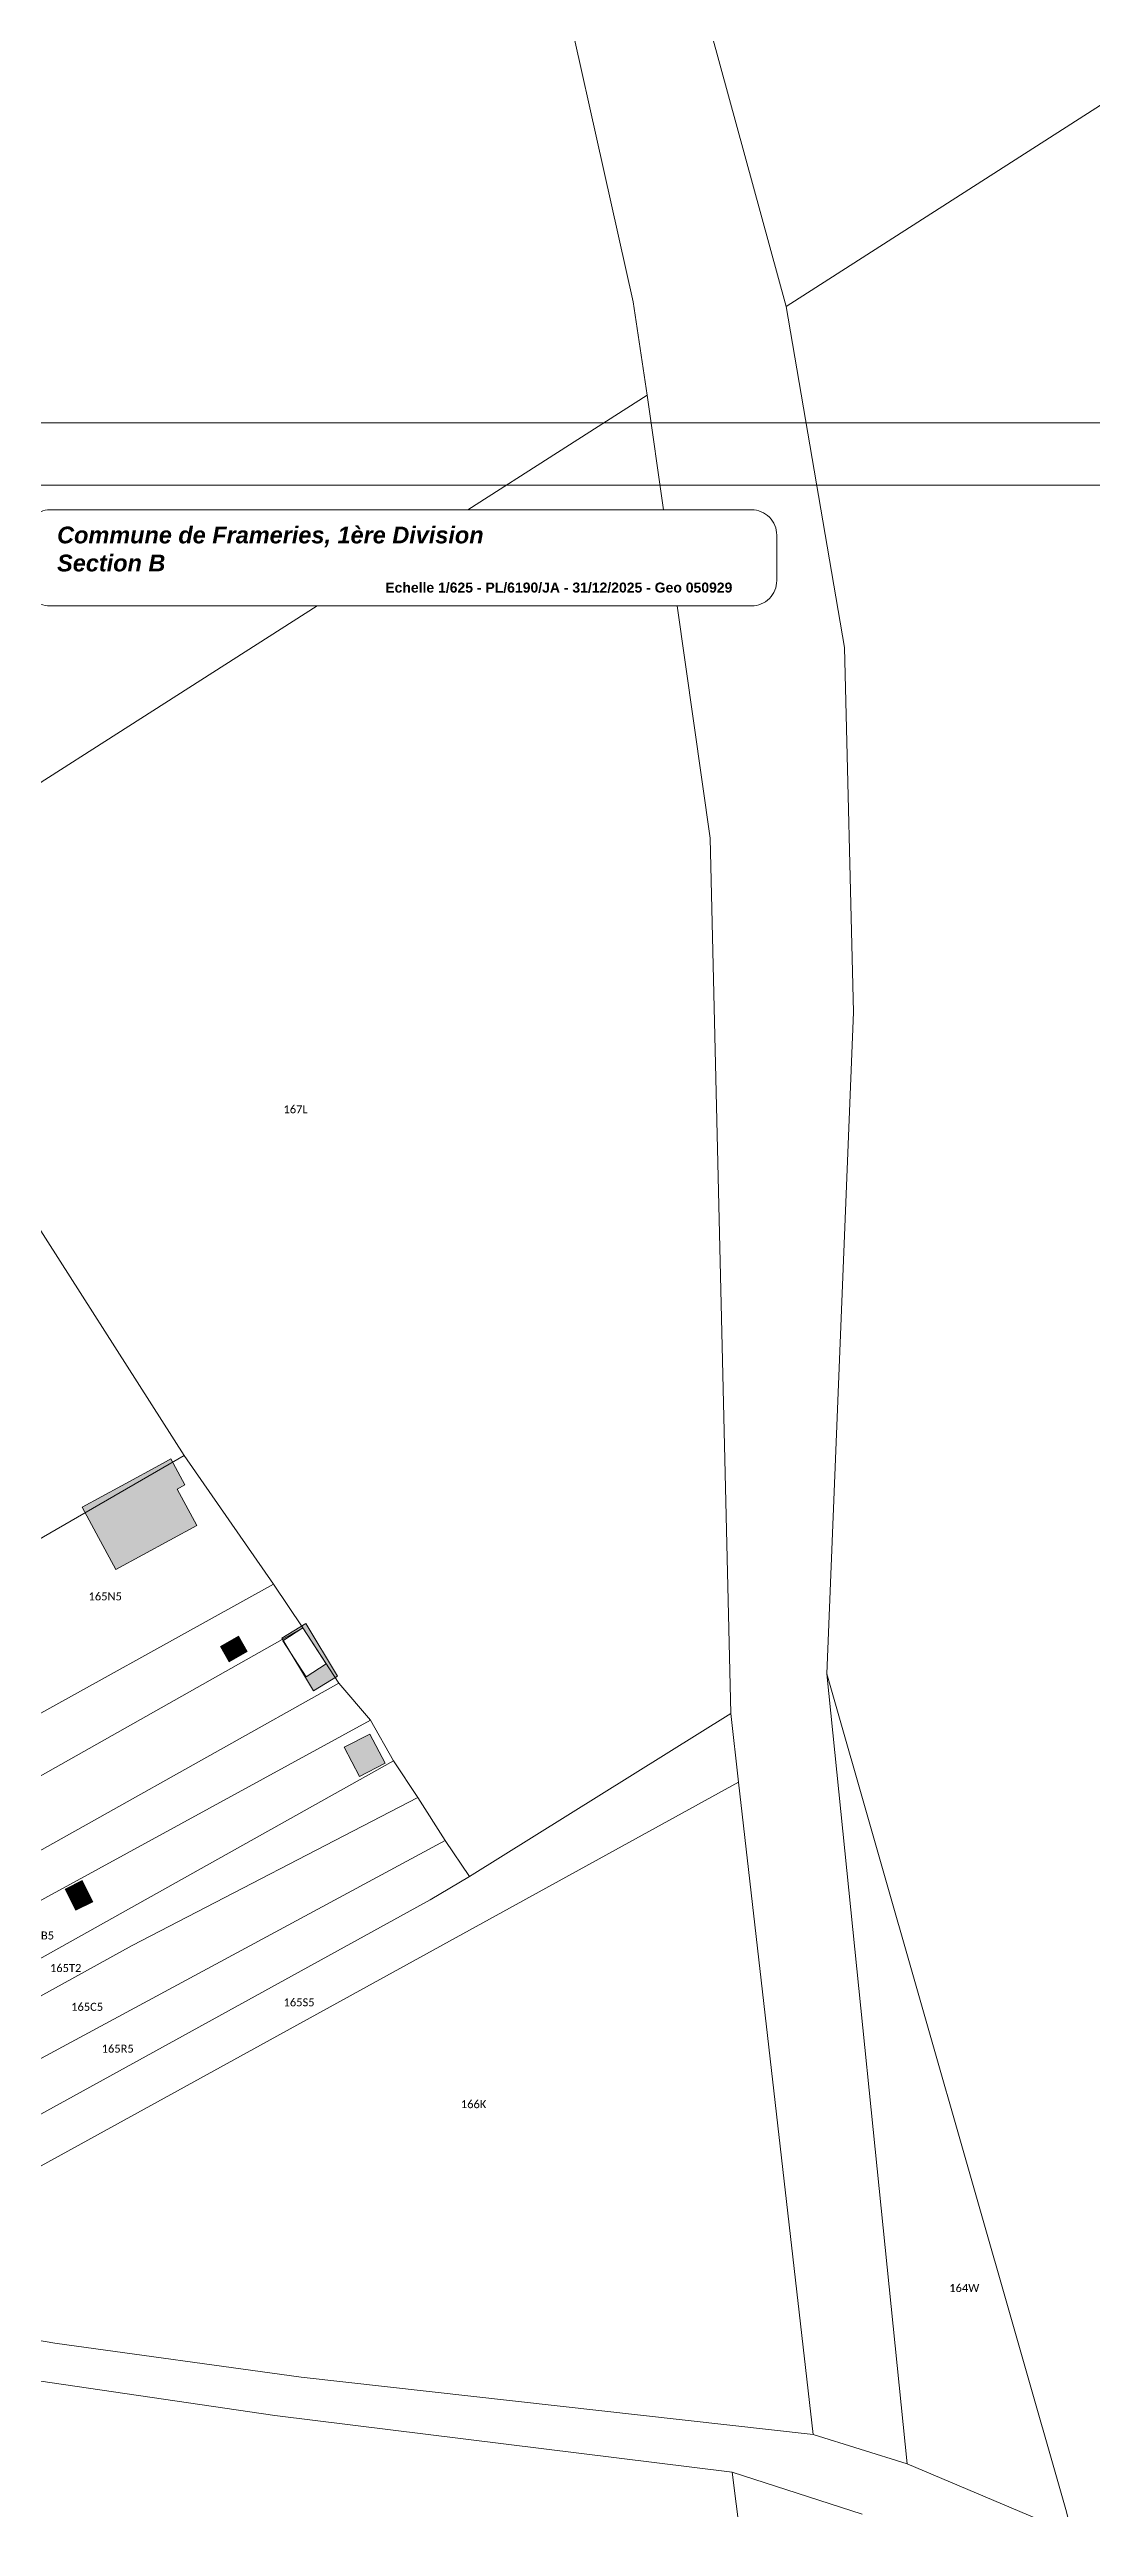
# Model space of a CAD drawing. Header units: metres. Extents: x 113120 to 240396, y 120329 to 242116.
# Drawn here: x 119993.4 to 120097.7, y 121251.4 to 121497.3 of the extents above; entities that cross this region are included whole.
import ezdxf

# ---------------------------------------------------------------- set-up
doc = ezdxf.new("R2010")
doc.units = ezdxf.units.M
doc.header["$LTSCALE"] = 3
doc.layers.get('0').update_dxf_attribs({"lineweight": 0})
for name, color, linetype, lineweight in [('Bpn_CaPa', 78, 'Continuous', 0), ('Bpn_ReBu', 4, 'Continuous', 0), ('Bpt_CaNu', 7, 'Continuous', 0), ('Hachure bâtiment', 11, 'Continuous', 0), ('Légende', 255, 'Continuous', 0)]:
    doc.layers.add(name, color=color, linetype=linetype, lineweight=lineweight)
doc.styles.add('Legend', font='')
doc.styles.add('TIMES', font='times.ttf', dxfattribs={"height": 0.4})
doc.styles.get('Legend').set_extended_font_data('Calibri')

# ---------------------------------------------------------------- blocks, each defined once
blk = doc.blocks.new('Titre plan')
at = {"layer": 'Légende', "color": 250}
blk.add_lwpolyline([(310.648, 90.174), (306.218, 90.174), (306.218, 90.174), (306.218, 90.174), (306.218, 90.174), (306.218, 90.174, -0.414214), (305.797, 90.595), (305.797, 91.355), (305.797, 91.355, -0.414214), (306.218, 91.775), (317.91, 91.775, -0.414214), (318.33, 91.355), (318.33, 90.595, -0.414214), (317.91, 90.174), (310.648, 90.174)], format="xyb", dxfattribs=at)
at = {"layer": 'Légende', "color": 7, "ltscale": 0.1, "insert": (306.336, 91.496), "char_height": 0.28, "width": 23.22095, "attachment_point": 1, "style": 'TIMES'}
blk.add_mtext('{\\fArial|b1|i1|c0|p34;Commune de Frameries, 1ère Division\\PSection B}', dxfattribs=at)

msp = doc.modelspace()

# ---------------------------------------------------------------- hatches: boundary and pattern name
at = {"layer": 'Hachure bâtiment'}
h = msp.add_hatch(color=256, dxfattribs=at)
h.dxf.hatch_style = 1
h.paths.add_polyline_path([(120006.18, 121353.34), (120008.14, 121349.7), (120000.05, 121345.32), (119998.09, 121348.95), (119996.68, 121351.56), (120000.61, 121353.69), (120004.78, 121355.95), (120005.56, 121356.37), (120006.97, 121353.77)])
h = msp.add_hatch(color=256, dxfattribs=at)
h.dxf.hatch_style = 1
h.paths.add_polyline_path([(120021.1, 121335.9), (120019.09, 121334.6), (120016.77, 121338.17), (120018.77, 121339.47)], flags=16)
h.paths.add_polyline_path([(120019.83, 121333.19), (120016.64, 121338.46), (120019.05, 121339.92), (120022.23, 121334.65)])
h = msp.add_hatch(color=256, dxfattribs=at)
h.dxf.hatch_style = 1
h.paths.add_polyline_path([(120013.2, 121337.12), (120011.4, 121336.07), (120010.52, 121337.62), (120012.32, 121338.65)])
h = msp.add_hatch(color=256, dxfattribs=at)
h.dxf.hatch_style = 1
h.paths.add_polyline_path([(120027, 121325.95), (120024.42, 121324.62), (120022.9, 121327.55), (120025.47, 121328.87)])
h = msp.add_hatch(color=256, dxfattribs=at)
h.dxf.hatch_style = 1
h.paths.add_polyline_path([(119997.77, 121312.1), (119996.04, 121311.25), (119995, 121313.37), (119996.7, 121314.22)])

# ---------------------------------------------------------------- linework, layer by layer
at = {"flags": 128}
for points in [[(119983.27, 120717.46), (120508.27, 120717.46), (120508.27, 121459.96), (119983.27, 121459.96)], [(119989.52, 120723.71), (120502.02, 120723.71), (120502.02, 121453.71), (119989.52, 121453.71)]]:
    msp.add_lwpolyline(points, close=True, dxfattribs=at)
at = {"layer": 'Bpn_CaPa'}
for points in [[(120067.1, 121471.58), (120043.93, 121556.21), (120063.2, 121567.46), (120111.69, 121500.12), (120067.1, 121471.58)], [(119959.69, 121364.96), (119989.79, 121383.49), (120006.88, 121356.72), (119977.84, 121339.94), (119975.62, 121342.99), (119973.39, 121346.08), (119971.1, 121349.23), (119968.77, 121352.44), (119966.42, 121355.68), (119964.15, 121358.81), (119961.86, 121361.97), (119959.69, 121364.96)], [(119986.7, 121327.72), (119984.09, 121331.32), (119982.09, 121334.08), (119979.94, 121337.04), (119977.84, 121339.94), (120006.88, 121356.72), (120015.81, 121343.84), (119986.7, 121327.72)], [(120018.77, 121339.47), (119963.34, 121308.22), (119958.57, 121305.54), (119956.07, 121304.12), (119946.72, 121298.85), (119943.72, 121302.63), (119955.72, 121309.64), (119960.03, 121312.15), (119986.7, 121327.72), (120015.81, 121343.84), (120018.77, 121339.47)], [(120018.77, 121339.47), (120022.37, 121333.97), (119972.86, 121306.22), (119965.41, 121302.04), (119959.84, 121298.92), (119950.73, 121293.81), (119946.72, 121298.85), (119956.07, 121304.12), (119958.57, 121305.54), (119963.34, 121308.22), (120018.77, 121339.47)], [(120025.51, 121330.27), (119987.54, 121309.53), (119975.62, 121302.61), (119962.67, 121295.1), (119953.79, 121289.95), (119950.73, 121293.81), (119959.84, 121298.92), (119965.41, 121302.04), (119972.86, 121306.22), (120022.37, 121333.97), (120025.51, 121330.27)], [(120095.66, 121248.95), (120079.18, 121255.91), (120071.15, 121334.89), (120095.11, 121251.1), (120095.66, 121248.95)], [(119956.64, 121286.37), (119953.79, 121289.95), (119962.67, 121295.1), (119975.62, 121302.61), (119987.54, 121309.53), (120025.51, 121330.27), (120027.81, 121326.18), (119971.74, 121294.82), (119968.12, 121292.79), (119965.61, 121291.39), (119956.64, 121286.37)], [(120035.42, 121314.64), (120061.56, 121330.91), (120062.33, 121324.05), (119968.33, 121272.37), (119965.05, 121275.78), (119979.93, 121283.95), (120031.5, 121312.3), (120035.42, 121314.64)], [(120030.27, 121322.51), (120001.69, 121307.73), (119978.73, 121295.08), (119975.22, 121293.15), (119967.56, 121288.93), (119958.55, 121283.96), (119956.64, 121286.37), (119965.61, 121291.39), (119968.12, 121292.79), (119971.74, 121294.82), (120027.81, 121326.18), (120030.27, 121322.51)], [(120030.27, 121322.51), (120032.99, 121318.23), (119978.99, 121289.13), (119976.17, 121287.61), (119972.81, 121285.79), (119961.81, 121279.87), (119958.55, 121283.96), (119967.56, 121288.93), (119975.22, 121293.15), (119978.73, 121295.08), (120001.69, 121307.73), (120030.27, 121322.51)], [(120069.8, 121258.86), (120018.6, 121264.56), (119993.97, 121267.99), (119968.33, 121272.37), (120062.33, 121324.05), (120069.8, 121258.86)], [(120035.42, 121314.64), (120031.5, 121312.3), (119979.93, 121283.95), (119965.05, 121275.78), (119961.81, 121279.87), (119972.81, 121285.79), (119976.17, 121287.61), (119978.99, 121289.13), (120032.99, 121318.23), (120035.42, 121314.64)], [(119968.02, 121256.46), (119977.53, 121266.37), (120015.94, 121260.73), (120061.68, 121255.08), (120063.66, 121239.53), (120068.48, 121214.63), (120080.22, 121172.99), (120084.29, 121161.46), (120088.72, 121152.1), (120082.75, 121150.74), (120046.87, 121192.03), (120000.84, 121229.02), (119977.5, 121246.96), (119968.02, 121256.46)]]:
    msp.add_lwpolyline(points, close=True, dxfattribs=at)
for points in [[(120043.93, 121556.21), (120067.1, 121471.58), (120072.93, 121437.48), (120073.81, 121401.03), (120071.15, 121334.89), (120079.18, 121255.91), (120069.8, 121258.86), (120062.33, 121324.05), (120061.56, 121330.91), (120059.5, 121418.43), (120056.19, 121441.65)], [(120020.2, 121441.65), (119972.07, 121410.93), (119951.55, 121397.29), (119949.1, 121401.21), (119947.11, 121404.31), (119945.44, 121406.91), (119943.03, 121410.67), (119939.68, 121415.88), (119937.94, 121418.6), (119936.14, 121421.4), (119932.7, 121426.76), (119929.54, 121431.69), (119926.68, 121436.14), (119923.94, 121440.41), (119920.78, 121445.34), (119918.12, 121449.47), (119915.54, 121453.5), (119912.43, 121458.35), (119910.35, 121461.59), (119908.46, 121464.53), (119983.39, 121515.72)], [(120042.28, 121514.6), (120051.8, 121472.06), (120053.2, 121462.7), (120035.26, 121451.26)], [(120054.83, 121451.26), (120053.2, 121462.7), (120051.8, 121472.06), (120042.28, 121514.6)], [(120035.26, 121451.26), (120053.2, 121462.7), (120054.83, 121451.26)], [(120056.19, 121441.65), (120059.5, 121418.43), (120061.56, 121330.91), (120035.42, 121314.64), (120032.99, 121318.23), (120030.27, 121322.51), (120027.81, 121326.18), (120025.51, 121330.27), (120022.37, 121333.97), (120018.77, 121339.47), (120015.81, 121343.84), (120006.88, 121356.72), (119989.79, 121383.49), (119987.33, 121387.25), (119984.35, 121391.98), (119977.71, 121402.68), (119974.95, 121406.71), (119972.07, 121410.93), (120020.2, 121441.65)], [(120063.66, 121239.53), (120061.68, 121255.08), (120074.69, 121250.89)]]:
    msp.add_lwpolyline(points, dxfattribs=at)
at = {"layer": 'Bpn_ReBu'}
for points in [[(120006.18, 121353.34), (120008.14, 121349.7), (120000.05, 121345.32), (119998.09, 121348.95), (119996.68, 121351.56), (120000.61, 121353.69), (120004.78, 121355.95), (120005.56, 121356.37), (120006.97, 121353.77), (120006.18, 121353.34)], [(120019.83, 121333.19), (120016.64, 121338.46), (120019.05, 121339.92), (120022.23, 121334.65), (120019.83, 121333.19)], [(120021.1, 121335.9), (120019.09, 121334.6), (120016.77, 121338.17), (120018.77, 121339.47), (120021.1, 121335.9)], [(120013.2, 121337.12), (120011.4, 121336.07), (120010.52, 121337.62), (120012.32, 121338.65), (120013.2, 121337.12)], [(120027, 121325.95), (120024.42, 121324.62), (120022.9, 121327.55), (120025.47, 121328.87), (120027, 121325.95)], [(119997.77, 121312.1), (119996.04, 121311.25), (119995, 121313.37), (119996.7, 121314.22), (119997.77, 121312.1)]]:
    msp.add_lwpolyline(points, close=True, dxfattribs=at)

# ---------------------------------------------------------------- block references
at = {"layer": 'Légende', "xscale": 6.000000001200011, "yscale": 6.000000001200011, "zscale": 6.000000001200011}
msp.add_blockref('Titre plan', (118156.17, 120900.6), dxfattribs=at)

# ---------------------------------------------------------------- texts
at = {"layer": 'Bpt_CaNu', "char_height": 0.8, "attachment_point": 7, "style": 'Legend'}
for s, insert in [('167L', (120016.82, 121390.92)), ('165N5', (119997.33, 121342.22)), ('165B5', (119990.67, 121308.32)), ('165T2', (119993.47, 121305.07)), ('165C5', (119995.59, 121301.19)), ('165S5', (120016.83, 121301.64)), ('165R5', (119998.64, 121297.01)), ('166K', (120034.56, 121291.46)), ('164W', (120083.4, 121273.08))]:
    msp.add_mtext(s, dxfattribs=dict(at, insert=insert))
at = {"layer": 'Légende', "color": 7, "ltscale": 0.1, "insert": (120027, 121443.98), "char_height": 1, "width": 49.4398, "attachment_point": 1, "style": 'TIMES'}
msp.add_mtext('\\A1;{\\fArial|b1|i0|c0|p34;Echelle 1/625 - PL/6190/JA - 31/12/2025 - Geo 050929\\fArial|b1|i1|c0|p34;\\L }', dxfattribs=at)

doc.saveas('drawing.dxf')
